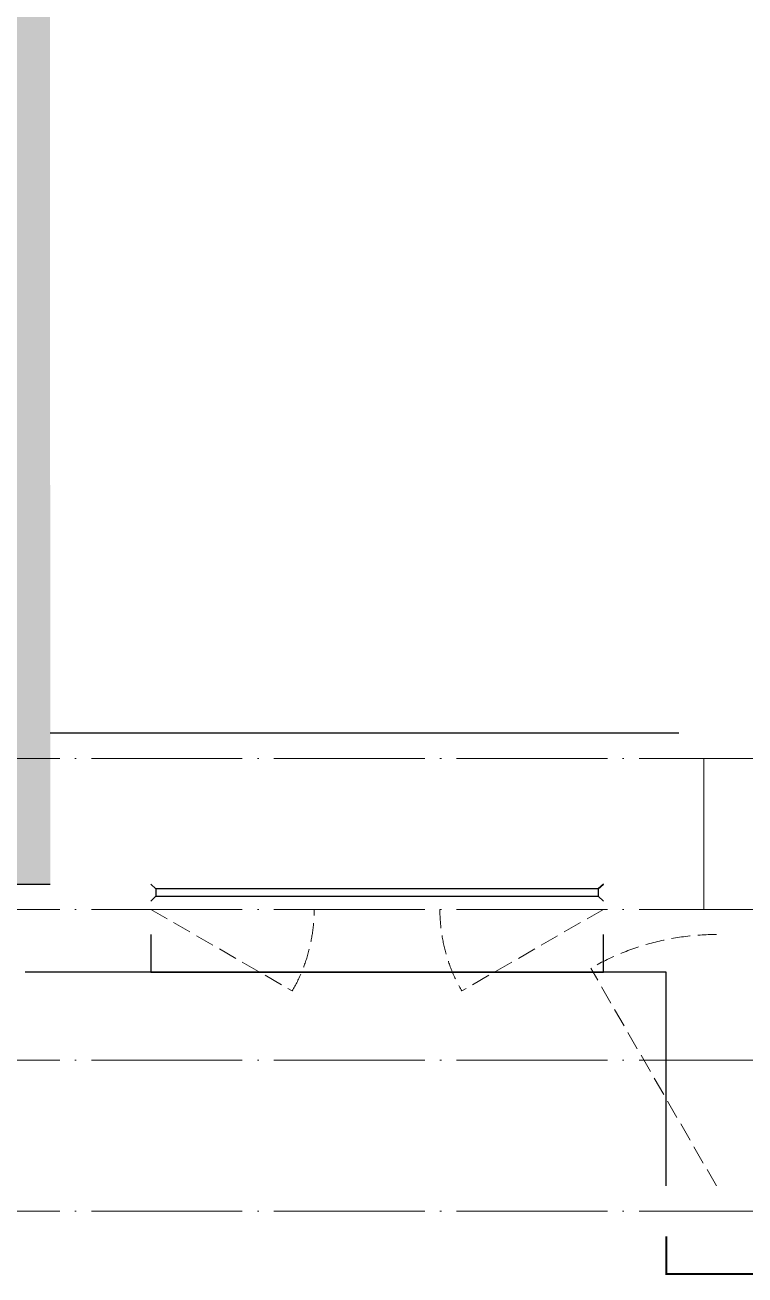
# Model space of a CAD drawing. Extents: x -518115 to 389031, y -231062 to 1628073.
# Drawn here: x 38317 to 41180, y 440778 to 445749 of the extents above; entities that cross this region are included whole.
import ezdxf

# ---------------------------------------------------------------- set-up
doc = ezdxf.new("R2010")
doc.units = 0
doc.header["$LTSCALE"] = 1000
doc.header["$MEASUREMENT"] = 0
doc.linetypes.add('DASH', pattern=[0.35, 0.25, -0.1])
doc.linetypes.add('DOTE', pattern=[2.42, 2, -0.2, 0.02, -0.2])
for name, color, linetype in [('3-栏杆1', 135, 'Continuous'), ('3.5方案汇报，与郭总、侯月琴确定户型_t8$0$2020.03.04 -1安徽标准化洋房户型(UA）_t8_t8$0$看线', 154, 'Continuous'), ('保温', 6, 'Continuous'), ('看线', 251, 'Continuous')]:
    doc.layers.add(name, color=color, linetype=linetype)
doc.layers.add('DOTE', color=19, linetype='DOTE', lineweight=9)
doc.layers.add('WINDOW', color=144, linetype='Continuous', lineweight=15)

# ---------------------------------------------------------------- blocks, each defined once
blk = doc.blocks.new('GDGDGDSDA')
at = {"layer": 'DOTE', "linetype": 'DOTE', "ltscale": 0.3}
for p, q in [((471334.8, 363358.3), (417334.8, 363358.3)), ((447034.8, 363358.3), (447034.8, 362758.3)), ((471334.8, 362758.3), (417334.8, 362758.3)), ((471334.8, 362158.3), (417334.8, 362158.3)), ((471334.8, 361558.3), (417334.8, 361558.3))]:
    blk.add_line(p, q, dxfattribs=at)
blk = doc.blocks.new('A$C718F517F')
at = {"layer": '保温', "linetype": 'Continuous', "ltscale": 10}
h = blk.add_hatch(dxfattribs=at)
h.set_pattern_fill('HEX', color=251, scale=10, angle=90, style=0)
h.set_pattern_definition([(90, (-503782.47, -516048.461), (-16.49778, 1e-15), [9.525, -19.05]), (210, (-503782.47, -516048.461), (8.24889, -14.2874966), [9.525, -19.05]), (150, (-503782.47, -516038.936), (-8.24889, -14.2874966), [9.525, -19.05])])
h.paths.add_polyline_path([(0.1, 0), (200.1, 0), (200, 4900), (0, 4900)])
at = {"layer": '保温', "color": 251, "linetype": 'ByBlock', "ltscale": 10}
blk.add_line((0, 0), (200, 0), dxfattribs=at)

msp = doc.modelspace()

# ---------------------------------------------------------------- linework, layer by layer
at = {"color": 30, "const_width": 8}
msp.add_lwpolyline([(40866.6, 440932.1), (40866.6, 440782.1), (42016.6, 440782.1), (42016.6, 440932.1)], dxfattribs=at)
at = {"layer": '3-栏杆1', "color": 5}
for p, q in [((38836.8, 442314.3), (38816.6, 442332.1)), ((38816.6, 442332.1), (38836.8, 442314.3)), ((40596.3, 442314.2), (38836.8, 442314.3)), ((38836.8, 442314.3), (38836.8, 442285)), ((40596.3, 442314.3), (40616.6, 442332.1)), ((40616.6, 442332.1), (40596.3, 442314.3)), ((40596.3, 442314.3), (40596.3, 442285)), ((38816.6, 442265.2), (38836.8, 442285)), ((38836.8, 442285), (40596.3, 442285)), ((40596.3, 442285), (40616.6, 442265.2)), ((40616.6, 442265.2), (40596.3, 442285))]:
    msp.add_line(p, q, dxfattribs=at)
at = {"layer": '3.5方案汇报，与郭总、侯月琴确定户型_t8$0$2020.03.04 -1安徽标准化洋房户型(UA）_t8_t8$0$看线', "ltscale": 10}
msp.add_line((40916.6, 442932.1), (38416.6, 442932.1), dxfattribs=at)
at = {"layer": 'WINDOW', "color": 250, "linetype": 'DASH', "ltscale": 0.3}
for points in [[(38816.6, 442232.1), (39379.7, 441907.5, 0.131485), (39466.6, 442232.1)], [(40616.6, 442232.1), (40053.4, 441907.5, -0.131485), (39966.6, 442232.1)], [(41066.6, 441132.1), (40566.6, 441998.1, -0.131652), (41066.6, 442132.1)]]:
    msp.add_lwpolyline(points, format="xyb", dxfattribs=at)
at = {"layer": '看线', "color": 202, "ltscale": 0.5}
for points in [[(38816.6, 442132.1), (38816.6, 441982.1), (40616.6, 441982.1), (40616.6, 442132.1)], [(40866.6, 441132.1), (40866.6, 441982.1), (38316.6, 441982.1)]]:
    msp.add_lwpolyline(points, dxfattribs=at)

# ---------------------------------------------------------------- block references
for name, p in [('GDGDGDSDA', (-406018.2, 79473.8)), ('A$C718F517F', (38216.6, 442332.1))]:
    msp.add_blockref(name, p)

doc.saveas('drawing.dxf')
